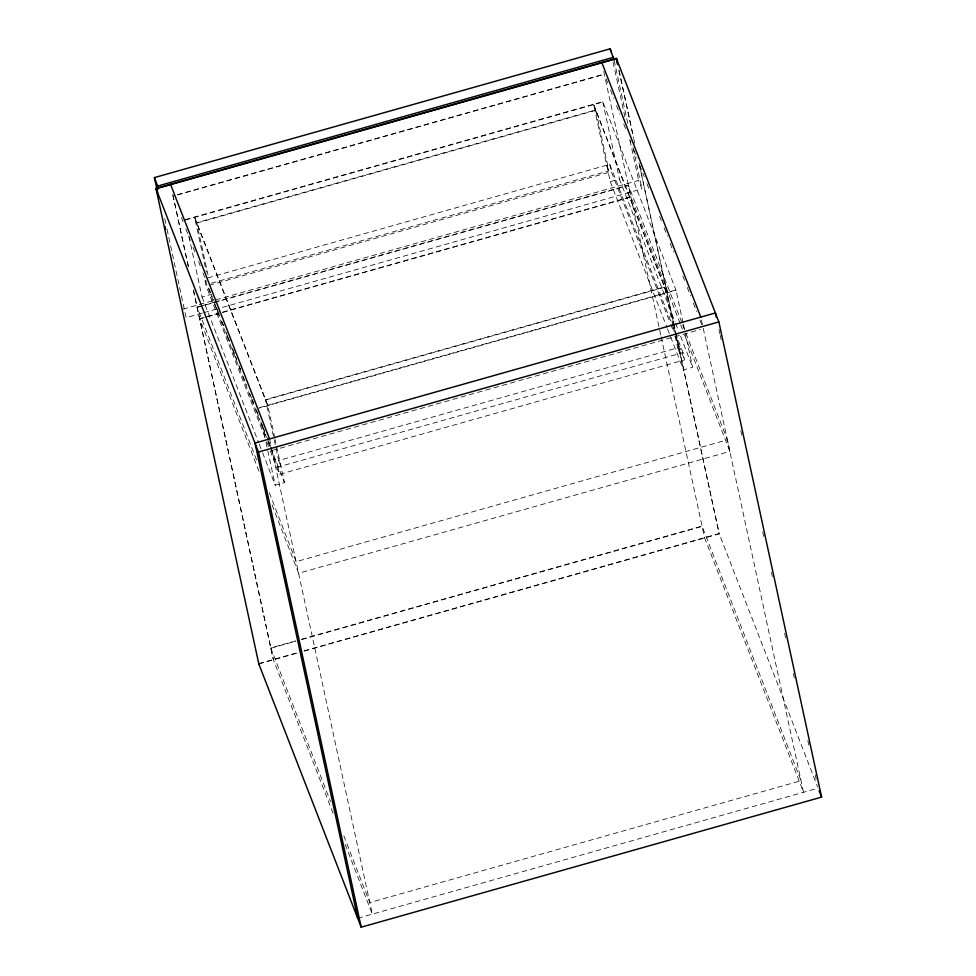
<?xml version="1.0" encoding="UTF-8"?>
<svg xmlns="http://www.w3.org/2000/svg" width="976" height="976" viewBox="0 0 976 976"><rect width="100%" height="100%" fill="white"/><g stroke="black" fill="none" stroke-linecap="round" stroke-linejoin="round"><path stroke-width="0.73" stroke-dasharray="4.88 3.66" d="M177.449 194.663L604.29 74.054M177.559 194.956L604.4 74.335M185.306 219.637L602.741 101.687L676.026 290.299L258.591 408.249M185.391 220.003L602.814 102.053M196.786 223.053L595.811 110.3M207.693 277.953L609.768 164.334L671.427 322.861M211.353 283.186L608.902 170.849L595.726 109.934L196.713 222.687L207.973 274.744M209.12 285.309L611.354 171.654L670.256 323.093M188.905 236.29L202.032 297.009L211.243 294.41L213.451 300.071M675.782 334.365L666.742 292.532L593.53 104.286L610.256 181.658L619.467 179.059L675.063 322.007M182.854 309.185L638.646 180.389L641.94 188.868L218.392 308.55M200.068 306.244L197.128 307.074L257.469 462.221M201.532 305.83L213.268 302.511M214.732 302.096L628.373 185.22L682.078 323.312M197.237 307.355L628.483 185.501L630.984 197.079L220.271 313.125M202.264 313.101L186.148 317.664L166.64 227.469M203.728 312.686L216.928 308.965M199.738 318.932L218.807 313.54M265.606 400.001L664.619 287.249M259.836 407.517L675.953 289.933L683.066 322.873M272.06 450.522L700.365 329.485M274.232 439.883L278.697 460.562L677.722 347.81L679.918 353.458M271.218 450.082L277.831 467.077L682.98 352.592L684.566 359.9L279.404 474.385L270.047 450.326M262.581 452.705L275.244 485.255L284.455 482.656L275.147 439.615M667.511 328.863L683.468 369.904L692.679 367.305L685.311 333.243M272.121 505.056L298.644 573.254L729.889 451.4L727.388 439.822L296.143 561.676L268.522 490.635M295.716 640.915L270.779 647.954L330.571 801.686M301.584 639.256L702.025 526.101L801.04 780.702L369.794 902.568L342.722 832.943M270.889 648.235L295.826 641.195M301.694 639.536L702.134 526.381M258.701 663.656L298.217 652.48M304.085 650.833L719.105 533.555L817.571 786.741M258.811 663.936L298.327 652.773M304.195 651.114L719.214 533.835L675.734 332.731M357.716 918.257L818.12 788.157M606.059 78.605L607.719 82.862M610.476 89.963L613.794 98.491M616.551 105.591L619.87 114.119M623.737 124.062L625.945 129.747M629.813 139.69L630.923 142.533M633.68 149.645L636.999 158.161M639.768 165.273L644.184 176.632M646.942 183.744L649.15 189.417M659.654 216.416L661.313 220.674M664.07 227.786L667.389 236.314M670.146 243.414L673.464 251.942M682.858 276.086L684.518 280.356M687.275 287.456L690.593 295.984M693.363 303.085L696.669 311.612M699.987 320.14L702.757 327.241M682.627 324.74L685.396 331.84M685.945 333.267L727.388 439.822M680.162 323.52L630.874 196.786L199.629 318.652L259.97 473.799M680.711 324.947L682.37 329.205M684.579 334.89L729.889 451.4M593.615 104.652L666.815 292.898M675.612 323.422L678.369 330.498M680.565 336.159L692.679 367.305M671.976 324.276L674.721 331.352M675.27 332.767L682.98 352.592M670.805 324.508L673.55 331.596M675.758 337.257L684.566 359.9M606.706 165.212L608.902 170.849M610.256 181.658L666.962 327.448M704.526 537.678L803.541 792.28L701.427 319.982M194.59 217.404L267.802 405.65M278.697 460.562L280.893 466.211M181.438 217.502L183.098 221.772M185.867 228.872L190.283 240.242M193.053 247.343L195.261 253.028M198.567 261.556L200.226 265.814M202.996 272.914L206.314 281.442M209.071 288.542L212.39 297.07M216.257 307.013L218.465 312.698M222.333 322.641L223.443 325.484M229.519 341.112L226.2 332.596L229.409 341.112M232.276 348.225L236.692 359.583M239.462 366.695L240.572 369.538M252.174 399.367L253.821 403.637M256.59 410.737L259.909 419.265M262.666 426.366L265.984 434.893M266.533 436.309L268.193 440.566M268.742 441.994L270.401 446.252M214 301.486L217.294 309.978M217.855 311.393L219.502 315.638M221.698 321.299L223.358 325.545M232.715 349.603L236.57 359.51M238.766 365.183L240.413 369.428M243.17 376.504L246.477 384.995M249.771 393.487L253.626 403.393M255.834 409.054L258.579 416.13M260.787 421.791L264.642 431.697M268.485 441.603L270.145 445.849M270.694 447.264L284.455 482.656M265.716 435.93L204.618 278.819L206.204 286.139L266.192 440.42M267.924 441.591L270.669 448.667M266.753 441.835L269.498 448.911M202.032 297.009L258.738 442.799M259.287 444.214L262.032 451.29M333.072 813.264L273.28 659.532L193.407 290.104M345.223 844.521L372.295 914.134L272.133 450.863M718.922 329.351L719.885 333.816M720.215 335.305L721.179 339.782M740.821 430.648L741.797 435.113M762.732 531.944L763.696 536.41M771.418 572.168L772.382 576.633M784.631 633.241L785.595 637.706M793.317 673.464L794.293 677.93M807.811 740.491L808.787 744.956M815.228 774.749L816.192 779.226M683.395 324.361L684.993 331.767M619.052 70.565L633.546 137.592M639.024 162.919L673.489 322.312M673.806 323.8L675.416 331.242M618.943 70.272L633.436 137.311M633.753 138.799L634.729 143.265M639.561 165.615L673.379 322.031M673.696 323.52L719.105 533.555M676.075 335.732L683.468 369.904M672.928 325.655L664.546 286.883L265.533 399.635L273.914 438.407M673.245 327.131L674.843 334.512M675.16 335.988L677.722 347.81M614.136 60.231L628.52 126.758M632.997 147.461L641.94 188.868M613.074 62.11L624.908 116.815M630.02 140.471L638.646 180.389M603.717 71.419L660.837 335.366M661.155 336.854L704.635 537.959M602.741 101.687L619.467 179.059M609.768 164.334L611.354 171.654M274.854 438.224L267.729 405.284L194.517 217.038L206.436 272.194M277.831 467.077L279.404 474.385M269.559 438.944L271.816 449.375M262.117 424.536L265.643 440.835M265.96 442.311L275.244 485.255M172.911 195.041L188.368 266.546M193.516 290.384L273.39 659.813M172.801 194.761L188.258 266.265M164.724 218.6L166.323 225.993"/><path stroke-width="1.46" d="M157.6 192.382L154.403 177.595L610.195 48.8L614.136 60.231M154.403 177.595L157.697 186.062L613.489 57.267M258.811 663.936L155.965 188.453L616.368 58.365L718.861 321.909L821.597 797.099L361.193 927.2L258.701 663.656M156.075 188.734L616.478 58.645L617.759 64.599M155.965 188.453L258.457 452.01L718.861 321.909M601.789 62.476L700.805 317.09M819.12 790.719L821.597 797.099M170.544 184.342L269.559 438.944M716.347 317.432L715.384 312.967L254.98 443.067L357.716 918.257M616.368 58.365L617.649 64.318M610.195 48.8L610.842 51.752M258.457 452.01L361.193 927.2M157.697 186.062L158.332 189.027M164.944 226.383L165.591 229.348"/></g></svg>
